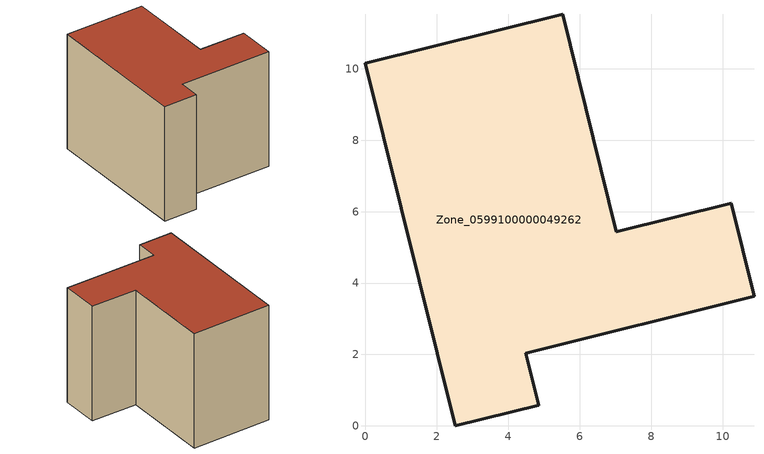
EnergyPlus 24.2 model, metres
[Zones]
Zone_0599100000049262
 floor ground (C_G): 4.85,0.58 2.52,0 0,10.16 5.52,11.53 7.02,5.44 10.24,6.24 10.88,3.63 4.49,2.04 z0
 wall outside (C_F): 2.52,0 4.85,0.58 4.49,2.04 10.88,3.63 10.24,6.24 7.02,5.44 5.52,11.53 0,10.16 2.52,0 z0:8.37
 roof outside (C_R): 7.02,5.44 5.52,11.53 0,10.16 2.52,0 4.85,0.58 4.49,2.04 10.88,3.63 10.24,6.24 z8.37
[BUILDING]
Pand.0599100000049262: North Axis=0; Terrain=City; Loads Convergence Tolerance Value=0.04; Temperature Convergence Tolerance Value=0.4; Solar Distribution=FullExterior; Maximum Number of Warmup Days=25; Minimum Number of Warmup Days=1
[Site:Location]
Rotterdam.The.Hague.AP_ZH_NLD Design_Conditions: Latitude=51.96; Longitude=4.45; Time Zone=1; Elevation=-4.5
[SITE:GROUNDTEMPERATURE:BUILDINGSURFACE]
18, 18, 18, 18, 18, 18, 18, 18, 18, 18, 18, 18
[MATERIAL] Thermal Absorptance=0.9; Solar Absorptance=0.7; Visible Absorptance=0.7
Name | Roughness | Thickness | Conductivity | Density | Specific Heat
G.TC.1975-1991 | MediumSmooth | 0.15 | 0.288461 | 540 | 1210
F.TC.1975-1991 | Rough | 0.3 | 0.230769 | 1920 | 840
R.TC.1975-1991 | MediumRough | 0.2 | 0.153846 | 1500 | 1000
[CONSTRUCTION]
C_G: G.TC.1975-1991
C_F: F.TC.1975-1991
C_R: R.TC.1975-1991
[ZONE]
Zone_0599100000049262: Type=1; Multiplier=1; Ceiling Height=Autocalculate; Volume=Autocalculate; Floor Area=autocalculate; Part of Total Floor Area=Yes
[ZONEINFILTRATION:DESIGNFLOWRATE]
Infil_Zone_0599100000049262: Zone or ZoneList or Space or SpaceList=Zone_0599100000049262; Schedule=AlwaysOn; Design Flow Rate Calculation Method=Flow/Area; Flow Rate per Floor Area=0.003; Constant Term Coefficient=1; Temperature Term Coefficient=0; Velocity Term Coefficient=0; Velocity Squared Term Coefficient=0
[HVACTEMPLATE:ZONE:IDEALLOADSAIRSYSTEM]
Zone_0599100000049262: Maximum Heating Supply Air Temperature=50; Minimum Cooling Supply Air Temperature=13; Maximum Heating Supply Air Humidity Ratio=0.0156; Minimum Cooling Supply Air Humidity Ratio=0.0077; Heating Limit=NoLimit; Cooling Limit=NoLimit; Dehumidification Control Type=ConstantSensibleHeatRatio; Cooling Sensible Heat Ratio=0.7; Dehumidification Setpoint=60; Humidification Control Type=None; Humidification Setpoint=30; Outdoor Air Method=None; Outdoor Air Flow Rate per Person=0.00944; Outdoor Air Flow Rate per Zone Floor Area=0; Outdoor Air Flow Rate per Zone=0; Demand Controlled Ventilation Type=None; Outdoor Air Economizer Type=NoEconomizer; Heat Recovery Type=None; Sensible Heat Recovery Effectiveness=0.7; Latent Heat Recovery Effectiveness=0.65
[ZONECONTROL:THERMOSTAT]
ThermostatControl_Zone_0599100000049262: Zone or ZoneList=Zone_0599100000049262; Control Type Schedule=DualSetpointControlType; Control 1=Thermostat_Zone_0599100000049262; Temperature Difference Between Cutout And Setpoint=0
[THERMOSTATSETPOINT:DUALSETPOINT]
Thermostat_Zone_0599100000049262: Heating Setpoint Temperature Schedule=HeatingSetpoint_Zone_0599100000049262; Cooling Setpoint Temperature Schedule=CoolingSetpoint_Zone_0599100000049262
[SCHEDULE:COMPACT]
HeatingSetpoint_Zone_0599100000049262: Through: 12/31, For: AllDays, Until: 24:00, 21
CoolingSetpoint_Zone_0599100000049262: Through: 12/31, For: AllDays, Until: 24:00, 24
DualSetpointControlType: Through: 12/31, For: AllDays, Until: 24:00, 4
AlwaysOn: Through: 12/31, For: AllDays, Until: 24:00, 1
